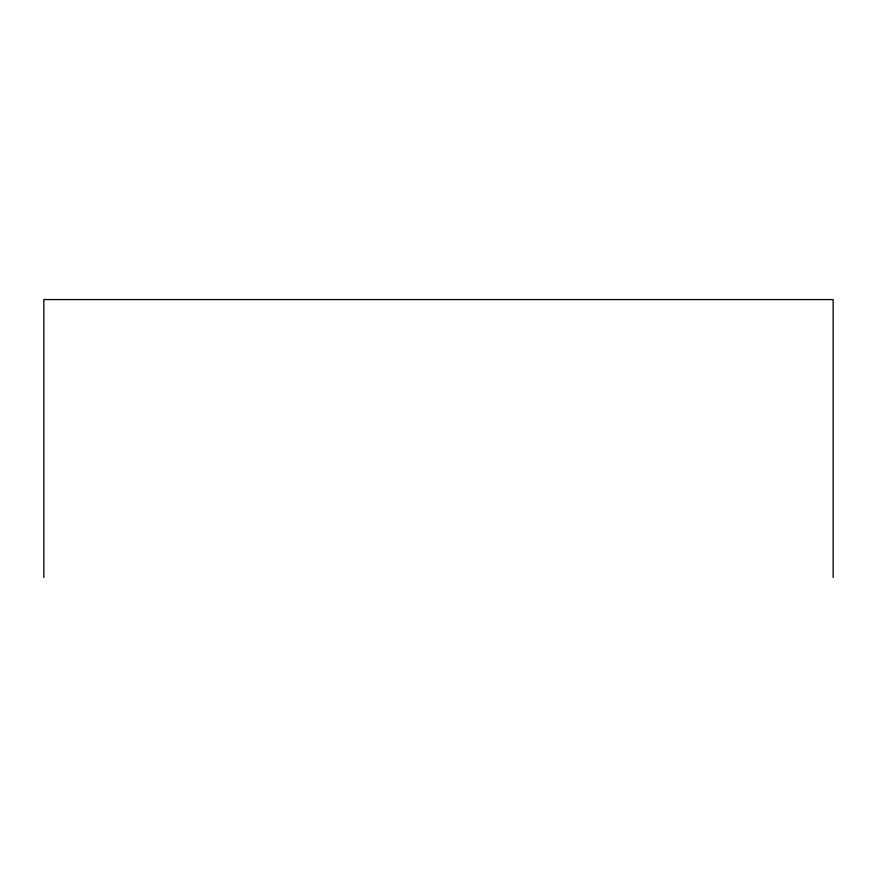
<?xml version="1.0" encoding="UTF-8"?>
<svg xmlns="http://www.w3.org/2000/svg" width="877" height="877" viewBox="0 0 877 877"><rect width="100%" height="100%" fill="white"/><g stroke="black" fill="none" stroke-linecap="round" stroke-linejoin="round"><path stroke-width="1.32" d="M833.15 577.428L833.15 299.572L43.85 299.572L43.85 577.428"/></g></svg>
